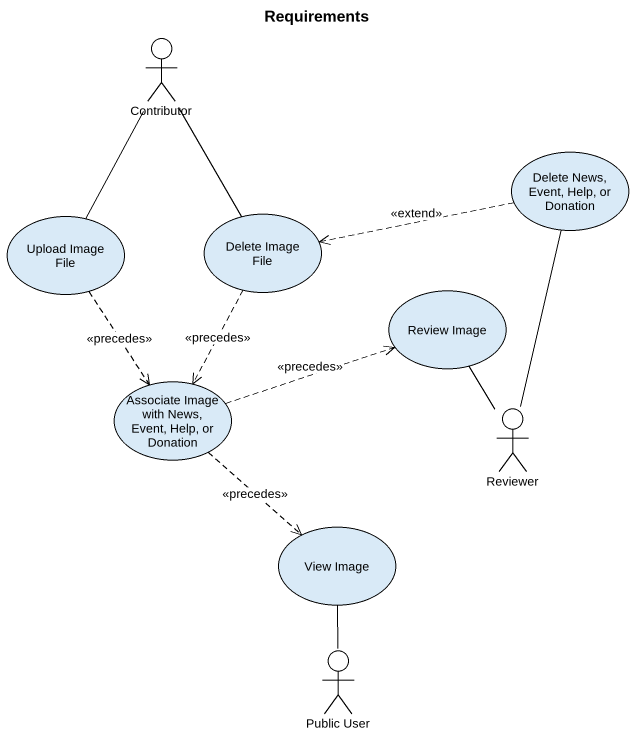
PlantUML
@startuml
title Requirements
actor Contributor
usecase "Delete News, Event, Help, or Donation" as Delete_News_Event_Help_or
usecase "Upload Image File" as Upload_Image_File
usecase "Delete Image File" as Delete_Image_File
usecase "Review Image" as Review_Image
usecase "Associate Image with News, Event, Help, or Donation" as Associate_Image_with_News
actor Reviewer
usecase "View Image" as View_Image
actor "Public User" as Public_User
Contributor -- Upload_Image_File
Contributor -- Delete_Image_File
Delete_News_Event_Help_or .left.> Delete_Image_File : <<extend>>
Upload_Image_File ..> Associate_Image_with_News : <<precedes>>
Delete_Image_File ..> Associate_Image_with_News : <<precedes>>
Associate_Image_with_News .right.> Review_Image : <<precedes>>
Associate_Image_with_News ..> View_Image : <<precedes>>
Reviewer -up- Delete_News_Event_Help_or
Reviewer -up- Review_Image
Public_User -up- View_Image
@enduml
